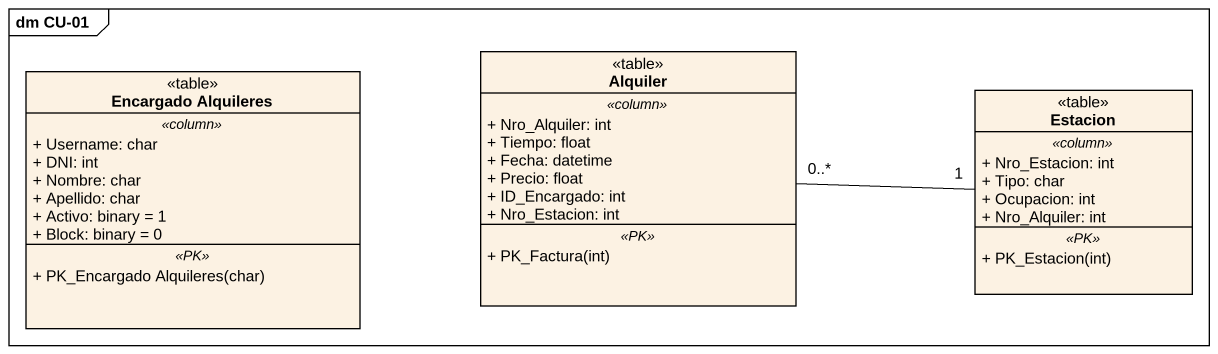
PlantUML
@startuml
mainframe dm CU-01
hide circle
hide empty members
skinparam classAttributeIconSize 0
class "Encargado Alquileres" as Encargado_Alquileres <<table>> {
  .. <<column>> ..
  + Username: char
  + DNI: int
  + Nombre: char
  + Apellido: char
  + Activo: binary = 1
  + Block: binary = 0
  .. <<PK>> ..
  + PK_Encargado Alquileres(char)
}
class Alquiler <<table>> {
  .. <<column>> ..
  + Nro_Alquiler: int
  + Tiempo: float
  + Fecha: datetime
  + Precio: float
  + ID_Encargado: int
  + Nro_Estacion: int
  .. <<PK>> ..
  + PK_Factura(int)
}
class Estacion <<table>> {
  .. <<column>> ..
  + Nro_Estacion: int
  + Tipo: char
  + Ocupacion: int
  + Nro_Alquiler: int
  .. <<PK>> ..
  + PK_Estacion(int)
}
Alquiler "0..*" -right- "1" Estacion
@enduml
